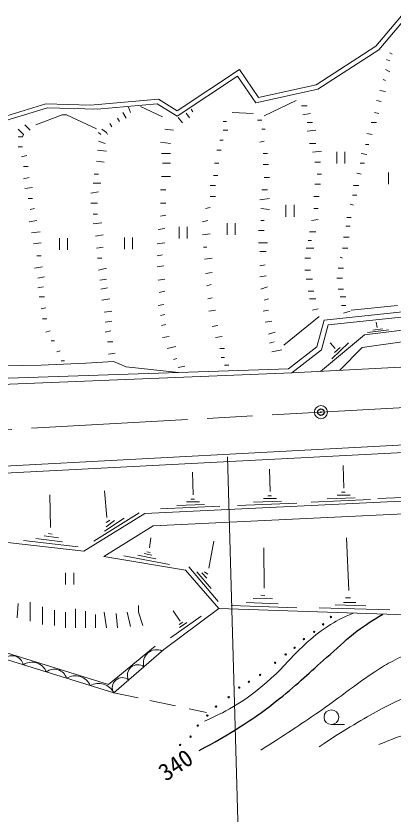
# Model space of a CAD drawing. Units: millimetres, scale not verified. Extents: x 40000 to 680000, y 20000 to 380000.
# Drawn here: x 137106 to 166046, y 247710 to 308969 of the extents above; entities that cross this region are included whole.
import ezdxf
from ezdxf.enums import TextEntityAlignment as Align

# ---------------------------------------------------------------- set-up
doc = ezdxf.new("R2010")
doc.units = ezdxf.units.MM
doc.header["$LTSCALE"] = 1000
doc.header["$PDMODE"] = 32
doc.header["$PDSIZE"] = 500
doc.linetypes.add('CHAIN', pattern=[18.5, 12, -1.5, 3.5, -1.5])
for name, color, linetype, lineweight in [('M-BGD', 7, 'Continuous', 13), ('M-BMK', 2, 'CHAIN', 13), ('M-BMK-SRVR', 3, 'Continuous', 25), ('M-STR-STRC', 7, 'Continuous', 13)]:
    doc.layers.add(name, color=color, linetype=linetype, lineweight=lineweight)
doc.styles.add('ＭＳ ゴシック', font='')
doc.styles.get('ＭＳ ゴシック').set_extended_font_data('MS Gothic')

msp = doc.modelspace()

# ---------------------------------------------------------------- linework, layer by layer
at = {"layer": 'M-BGD'}
for p, q in [((164725, 306642), (166700, 308969)), ((164958, 306376), (166934, 308704)), ((160147, 303682), (164725, 306642)), ((160285, 303354), (164958, 306376)), ((165804, 306127), (165973, 306042)), ((165550, 305619), (165804, 305534)), ((149474, 301691), (154259, 304850)), ((154259, 304850), (155726, 302700)), ((165465, 304857), (165804, 304687)), ((149479, 301275), (154115, 304335)), ((154115, 304335), (155509, 302293)), ((165296, 304095), (165465, 304010)), ((155509, 302293), (160285, 303354)), ((155726, 302700), (160147, 303682)), ((165042, 303248), (165465, 303163)), ((131173, 299728), (139389, 302214)), ((139389, 302214), (142837, 302121)), ((142837, 302121), (148034, 302588)), ((143330, 301814), (147949, 302229)), ((146671, 302009), (148344, 301224)), ((147949, 302229), (149479, 301275)), ((148034, 302588), (149474, 301691)), ((158607, 302486), (156152, 301301)), ((159030, 302063), (159454, 302063)), ((164788, 302486), (165126, 302401)), ((131167, 299386), (139530, 301917)), ((139530, 301917), (143330, 301814)), ((145314, 301555), (145568, 301131)), ((145738, 301978), (145907, 301555)), ((150181, 301504), (150436, 301155)), ((150549, 301803), (150692, 301616)), ((153696, 301555), (155305, 301470)), ((159708, 301470), (159115, 301385)), ((164618, 301555), (164957, 301470)), ((144891, 301131), (145060, 300877)), ((149564, 301180), (149876, 300756)), ((153019, 300877), (153273, 300877)), ((155644, 300962), (155982, 300962)), ((159454, 300793), (159877, 300793)), ((164364, 300793), (164788, 300793)), ((137779, 300623), (138202, 300200)), ((144298, 300708), (144468, 300454)), ((148532, 300285), (149209, 300200)), ((153019, 300200), (153358, 300200)), ((155982, 300285), (156236, 300285)), ((160131, 300200), (159454, 300115)), ((143621, 299861), (143452, 300031)), ((164026, 299946), (164449, 299861)), ((143452, 299353), (143960, 299184)), ((148193, 299269), (148955, 299184)), ((152765, 299438), (153019, 299438)), ((156152, 299353), (155813, 299269)), ((159623, 299184), (160131, 299184)), ((163941, 299099), (164195, 299099)), ((137271, 298930), (137610, 298930)), ((143367, 298676), (144044, 298591)), ((148278, 298422), (148955, 298422)), ((152511, 298676), (152850, 298676)), ((156067, 298422), (156406, 298422)), ((160554, 298591), (159877, 298507)), ((161733, 298529), (161733, 297632)), ((162356, 298529), (162356, 297632)), ((163602, 298422), (164026, 298337)), ((137948, 298253), (137525, 298168)), ((143282, 297829), (143875, 297745)), ((160046, 297745), (160470, 297745)), ((137694, 297406), (138033, 297406)), ((148362, 297660), (148955, 297660)), ((152342, 297660), (152680, 297660)), ((156067, 297575), (156490, 297575)), ((163518, 297660), (163856, 297660)), ((138118, 296559), (137694, 296475)), ((143113, 296813), (143452, 296813)), ((148278, 296644), (148955, 296644)), ((152257, 296729), (152596, 296729)), ((156152, 296559), (156575, 296559)), ((160216, 296813), (160554, 296813)), ((163264, 296898), (163602, 296813)), ((165708, 296952), (165708, 296055)), ((143028, 296136), (143621, 296136)), ((152003, 295967), (152426, 295967)), ((160046, 296051), (160470, 296051)), ((163010, 295967), (163433, 295967)), ((138372, 295797), (137779, 295713)), ((143452, 295459), (142859, 295374)), ((148193, 295628), (148616, 295628)), ((155982, 295628), (156406, 295628)), ((138033, 294951), (138372, 294951)), ((152003, 295120), (152426, 295120)), ((156575, 294951), (155813, 294866)), ((159962, 295120), (160385, 295120)), ((162925, 295205), (163264, 295205)), ((138541, 294189), (138202, 294104)), ((142859, 294612), (143367, 294612)), ((148193, 294612), (148616, 294612)), ((152003, 294273), (151664, 294189)), ((155898, 294189), (156575, 294104)), ((157821, 294460), (157821, 293563)), ((158445, 294460), (158445, 293563)), ((159962, 294189), (160300, 294189)), ((162756, 294527), (163010, 294443)), ((143028, 293765), (143367, 293765)), ((148616, 293681), (148193, 293596)), ((162502, 293511), (162840, 293511)), ((138710, 293257), (138118, 293173)), ((143706, 293088), (143028, 293003)), ((151834, 293257), (151410, 293173)), ((153311, 293072), (153311, 292175)), ((153934, 293072), (153934, 292175)), ((155898, 293257), (156152, 293257)), ((160300, 293342), (159792, 293257)), ((162417, 292834), (162756, 292834)), ((138964, 292411), (138287, 292326)), ((148532, 292665), (148024, 292580)), ((149620, 292788), (149620, 291891)), ((150243, 292788), (150243, 291891)), ((152003, 292241), (151410, 292157)), ((155728, 292495), (156152, 292495)), ((159623, 292411), (160131, 292411)), ((140440, 291905), (140440, 291008)), ((141063, 291905), (141063, 291008)), ((143790, 292157), (143198, 292072)), ((145424, 291968), (145424, 291071)), ((146047, 291968), (146047, 291071)), ((159538, 291733), (159792, 291733)), ((162248, 291987), (162671, 291987)), ((139049, 291564), (138456, 291479)), ((143790, 291225), (143282, 291141)), ((148532, 291564), (147939, 291479)), ((151495, 291225), (151749, 291225)), ((155728, 291564), (156406, 291564)), ((159369, 291141), (159962, 291141)), ((162163, 291141), (162586, 291141)), ((138710, 290548), (139049, 290548)), ((143367, 290379), (143706, 290379)), ((148362, 290633), (147939, 290548)), ((152172, 290379), (151580, 290294)), ((155813, 290887), (156321, 290887)), ((159284, 290379), (159708, 290379)), ((161994, 290463), (162163, 290379)), ((148447, 289786), (147939, 289701)), ((156236, 289871), (155813, 289786)), ((139134, 289701), (138541, 289617)), ((144044, 289617), (143452, 289447)), ((152172, 289278), (151664, 289193)), ((159284, 289447), (159708, 289447)), ((161824, 289617), (162248, 289617)), ((139303, 288939), (138795, 288855)), ((144044, 288770), (143536, 288685)), ((148532, 288770), (148024, 288685)), ((156321, 289024), (155813, 288939)), ((159369, 288770), (159877, 288770)), ((161740, 288855), (162163, 288855)), ((139218, 288177), (138795, 288093)), ((144129, 288093), (143621, 288008)), ((152088, 288347), (151749, 288262)), ((156406, 288177), (155898, 288008)), ((161824, 288008), (162248, 288008)), ((138880, 287415), (139303, 287415)), ((148532, 287839), (148108, 287754)), ((152172, 287331), (151834, 287246)), ((159538, 287839), (159962, 287839)), ((161994, 287415), (162417, 287415)), ((144298, 287246), (143706, 287161)), ((148447, 286823), (148024, 286738)), ((156490, 287246), (156152, 287161)), ((159623, 287246), (160131, 287246)), ((162078, 286738), (162417, 286738)), ((162840, 286399), (166400, 286754)), ((139388, 286569), (139049, 286484)), ((144468, 286315), (143875, 286230)), ((152426, 286399), (151918, 286315)), ((156490, 286399), (156067, 286315)), ((160300, 286484), (159877, 286399)), ((162756, 286315), (162248, 286145)), ((139134, 285722), (139472, 285722)), ((144468, 285553), (143960, 285468)), ((148532, 286061), (148193, 285976)), ((156744, 285553), (156236, 285468)), ((160385, 285891), (157676, 283690)), ((148616, 285299), (148278, 285214)), ((152596, 285214), (152172, 285129)), ((164097, 284668), (165723, 284873)), ((164490, 284861), (165231, 284960)), ((164820, 285054), (164751, 285453)), ((139726, 284791), (139388, 284706)), ((144383, 284791), (143960, 284706)), ((148870, 284367), (148362, 284283)), ((152934, 284367), (152426, 284283)), ((156998, 284706), (156490, 284537)), ((139811, 284029), (140065, 284029)), ((144129, 283944), (144552, 283944)), ((156914, 283944), (156575, 283859)), ((161614, 283444), (161211, 283868)), ((161346, 282657), (162623, 283878)), ((140488, 283267), (140234, 283182)), ((144722, 283097), (144214, 283013)), ((149378, 283605), (148701, 283436)), ((152765, 283436), (153104, 283436)), ((157506, 283351), (156744, 283182)), ((161996, 283527), (161560, 283128)), ((140573, 282505), (140827, 282505)), ((149463, 282674), (149209, 282589)), ((152850, 282759), (153104, 282759)), ((127668, 280884), (158018, 281871)), ((150056, 282081), (149548, 281997)), ((153104, 282166), (153442, 282166)), ((127802, 273978), (205860, 278091)), ((162260, 272721), (162217, 274453)), ((150699, 272207), (150655, 273939)), ((156606, 272459), (156562, 274191)), ((139759, 269701), (139717, 272224)), ((144077, 270484), (143909, 272531)), ((156718, 272143), (156437, 272143)), ((161762, 272193), (162765, 272199)), ((162372, 272404), (162092, 272404)), ((164870, 271927), (169440, 272109)), ((147639, 269834), (186822, 271716)), ((149440, 271395), (151577, 271460)), ((150200, 271678), (151203, 271685)), ((150811, 271890), (150530, 271890)), ((154099, 271400), (158670, 271582)), ((155347, 271647), (157484, 271713)), ((156107, 271931), (157110, 271937)), ((159754, 271661), (164324, 271844)), ((161002, 271909), (163139, 271974)), ((143086, 268661), (146573, 270820)), ((148192, 271147), (152763, 271330)), ((143890, 269418), (145414, 270418)), ((144021, 270100), (144311, 270269)), ((144040, 269755), (144666, 270231)), ((143838, 267477), (147639, 269834)), ((139259, 269056), (140362, 268906)), ((139596, 269243), (139876, 269205)), ((137679, 268710), (141885, 268233)), ((138633, 268850), (140670, 268598)), ((147349, 268135), (147454, 268920)), ((151921, 266572), (152299, 268661)), ((162649, 264864), (162481, 268902)), ((146937, 267717), (147535, 267568)), ((147155, 267848), (147417, 267773)), ((156153, 265054), (156132, 268145)), ((145395, 267534), (148881, 266870)), ((146470, 267590), (147844, 267309)), ((150371, 266685), (152628, 264035)), ((140918, 266215), (140918, 265318)), ((141541, 266215), (141541, 265318)), ((150980, 266301), (152076, 265030)), ((151378, 266220), (151752, 265815)), ((151584, 266295), (151840, 266127)), ((155322, 264261), (156789, 264224)), ((155901, 264523), (156200, 264495)), ((162404, 264294), (162787, 264294)), ((137271, 263878), (137186, 262777)), ((138202, 263963), (138202, 262523)), ((139134, 263624), (139134, 262269)), ((141674, 263455), (141674, 262015)), ((153620, 263719), (158668, 263542)), ((154779, 263953), (157228, 263841)), ((160385, 263546), (165806, 263378)), ((161609, 263761), (163965, 263696)), ((162245, 263958), (163189, 263958)), ((140065, 263370), (140065, 262185)), ((140912, 263201), (140912, 262015)), ((142436, 263285), (142436, 262015)), ((143198, 263031), (143198, 262015)), ((143875, 263201), (144044, 262015)), ((144806, 263116), (144891, 262015)), ((145653, 263201), (145907, 262100)), ((148967, 261225), (151322, 262898)), ((149721, 262518), (149172, 263297)), ((149914, 262437), (149627, 262256)), ((149652, 262026), (150219, 262400)), ((144610, 257015), (146479, 256621)), ((147371, 256433), (149358, 256014)), ((150395, 255795), (151726, 255514)), ((161314, 254580), (162309, 254580))]:
    msp.add_line(p, q, dxfattribs=at)
for points in [[(158278, 281567), (160543, 283348), (161073, 285260), (170089, 286216), (171324, 285761), (174234, 286008), (176518, 289086), (178922, 292595), (181526, 295542), (196182, 307568), (206192, 305998), (209357, 304854), (215524, 304665), (218815, 306941)], [(84836, 305669), (83925, 302086), (87108, 295154), (91735, 288950), (94174, 285658), (105057, 276031), (106066, 276063), (106945, 276461), (111371, 274570), (116306, 273298), (121410, 272288), (126071, 270182), (131686, 269102), (142327, 267882), (147003, 270782), (188473, 272774)], [(138626, 300623), (140658, 301385), (140996, 301385), (143290, 300315)], [(137271, 300285), (137694, 299861), (137610, 299692), (137271, 299692)], [(143706, 300285), (144044, 300031), (144129, 299861)], [(158018, 281871), (160192, 283581), (160761, 285630), (170140, 286623), (171379, 286167), (174020, 286391), (176192, 289318), (178603, 292837), (180873, 295399)], [(160490, 281683), (163864, 284497), (174208, 285783), (174234, 286008)], [(161924, 281758), (163687, 283521), (173254, 284875)], [(127679, 280339), (158278, 281567), (200547, 283779)], [(134828, 282077), (139048, 282161), (142469, 282315), (144586, 282441), (145567, 282049), (149587, 281597)], [(127812, 273433), (207366, 277568), (212693, 277624), (213142, 278228)], [(143838, 267477), (150116, 266439), (152686, 263492), (173131, 262789), (179912, 267288), (189392, 273363), (197985, 273509), (207576, 272190), (208185, 276453), (212708, 277194)], [(132541, 251546), (123519, 255752), (125713, 259824), (128012, 262166), (144610, 257015), (148459, 260338), (152686, 263492)], [(146500, 263709), (146500, 263201), (146838, 262185)], [(147788, 260590), (144218, 257665), (126779, 263058)]]:
    msp.add_lwpolyline(points, dxfattribs=at)
for centre, radius in [((161280, 262836), 53.3), ((160680, 262270), 53.3), ((159993, 261695), 53.3), ((159208, 261134), 53.3), ((158493, 260476), 53.3), ((157806, 259957), 53.3), ((156993, 259326), 53.3), ((154988, 257868), 53.3), ((155843, 258387), 53.3), ((154245, 257419), 53.3), ((153432, 256676), 53.3), ((152460, 255961), 53.3), ((161314, 255145), 566), ((151793, 255269), 53.3), ((151059, 254497), 53.3), ((150505, 253649), 53.3), ((149704, 253019), 53.3)]:
    msp.add_circle(centre, radius, dxfattribs=at)
for centre, radius, start, end in [((136798, 258979), 886, 12.52198, 132.99815), ((147895, 259306), 1013, 64.8633, 196.75056), ((138321, 258155), 1210, 22.56228, 122.95785), ((146452, 258377), 792, 53.40832, 208.20554), ((140049, 257843), 988, 17.3732, 128.14692), ((141651, 257056), 1266, 24.17574, 121.34439), ((145264, 257414), 766, 50.19631, 211.41755), ((143435, 256416), 1319, 27.03326, 118.48687)]:
    msp.add_arc(centre, radius, start, end, dxfattribs=at)
at = {"layer": 'M-BGD', "lineweight": 25}
msp.add_open_spline([(151162, 252586), (152538, 253317), (152931, 253542), (154022, 254226), (155469, 255133), (156242, 255704), (157576, 256770), (159054, 257952), (159786, 258726), (161214, 259967), (162026, 260672), (162439, 261121), (163303, 261762), (164042, 262310), (164323, 262489), (165269, 263059)], degree=3, knots=[0, 0, 0, 0, 1, 1, 1, 2, 2, 2, 3, 3, 3, 4, 4, 4, 5, 5, 5, 5], dxfattribs=at)
at = {"layer": 'M-BGD'}
for points, knots in [([(151567, 254834), (152785, 255381), (153176, 255567), (154133, 256166), (155205, 256837), (155753, 257302), (156699, 258143), (157837, 259154), (158315, 259891), (159464, 260892), (160125, 261469), (160504, 261792), (161252, 262251), (161900, 262649), (162163, 262774), (162986, 263138)], [0, 0, 0, 0, 1, 1, 1, 2, 2, 2, 3, 3, 3, 4, 4, 4, 5, 5, 5, 5]), ([(155898, 252617), (157785, 253820), (158281, 254146), (159786, 255160), (161872, 256566), (162926, 257521), (165042, 258883), (165552, 259211), (165860, 259361), (166396, 259645), (167011, 259969), (167360, 260147), (168005, 260407), (168684, 260680), (169076, 260810), (169783, 260999), (170372, 261157), (170706, 261236), (171307, 261338), (171602, 261388), (171770, 261407), (172069, 261423), (172531, 261447), (172794, 261473), (173254, 261423), (174395, 261297), (175054, 261222), (176133, 260830), (177084, 260484), (177339, 259807), (178165, 259221), (179744, 258102), (180620, 257449), (182314, 256512), (183454, 255882), (184116, 255540), (185362, 255157), (185715, 255049), (185924, 255011), (186293, 254988), (186854, 254953), (187173, 254934), (187732, 254988), (188198, 255033), (188463, 255049), (188918, 255157), (190261, 255477), (190972, 255811), (192304, 256173), (192993, 256361), (193381, 256463), (194082, 256597), (194542, 256684), (194802, 256722), (195268, 256766), (196157, 256851), (196663, 256824), (197554, 256766), (197890, 256744), (198073, 256678), (198400, 256597), (199050, 256436), (199389, 256257), (200009, 256004), (200283, 255892), (200431, 255814), (200686, 255665), (201353, 255276), (201541, 254973), (202126, 254311)], [0, 0, 0, 0, 1, 1, 1, 2, 2, 2, 3, 3, 3, 4, 4, 4, 5, 5, 5, 6, 6, 6, 7, 7, 7, 8, 8, 8, 9, 9, 9, 10, 10, 10, 11, 11, 11, 12, 12, 12, 13, 13, 13, 14, 14, 14, 15, 15, 15, 16, 16, 16, 17, 17, 17, 18, 18, 18, 19, 19, 19, 20, 20, 20, 21, 21, 21, 22, 22, 22, 23, 23, 23, 23]), ([(160385, 252871), (161496, 253624), (161815, 253823), (162756, 254395), (164298, 255334), (165188, 255825), (166820, 256597), (167492, 256914), (167895, 257031), (168598, 257274), (169379, 257545), (169824, 257682), (170630, 257867), (171350, 258032), (171756, 258133), (172492, 258205), (172887, 258244), (173112, 258229), (173508, 258205), (174143, 258167), (174495, 258085), (175117, 257951), (175628, 257841), (175912, 257746), (176387, 257528), (177480, 257026), (178064, 256659), (179012, 255919), (180007, 255143), (180340, 254746), (181298, 253633)], [0, 0, 0, 0, 1, 1, 1, 2, 2, 2, 3, 3, 3, 4, 4, 4, 5, 5, 5, 6, 6, 6, 7, 7, 7, 8, 8, 8, 9, 9, 9, 10, 10, 10, 10]), ([(164957, 253041), (166146, 253518), (166484, 253672), (167497, 253972), (168120, 254157), (168472, 254254), (169106, 254395), (169827, 254556), (170229, 254703), (170968, 254734), (172030, 254779), (172661, 254789), (173678, 254480), (174598, 254201), (174978, 253970), (175879, 253379)], [0, 0, 0, 0, 1, 1, 1, 2, 2, 2, 3, 3, 3, 4, 4, 4, 5, 5, 5, 5])]:
    msp.add_open_spline(points, degree=3, knots=knots, dxfattribs=at)
at = {"layer": 'M-BMK'}
msp.add_line((205694, 281071), (127748, 276736), dxfattribs=at)
at = {"layer": 'M-BMK-SRVR', "lineweight": 13}
msp.add_circle((160516, 278558), 500, dxfattribs=at)
at = {"layer": 'M-BMK-SRVR'}
msp.add_point((160516, 278558), dxfattribs=at)
at = {"layer": 'M-STR-STRC'}
msp.add_line((154184, 245663), (153338, 275119), dxfattribs=at)

# ---------------------------------------------------------------- texts
at = {"layer": 'M-BGD', "style": 'ＭＳ ゴシック'}
msp.add_text('340', height=1320, rotation=34.029, dxfattribs=at).set_placement((148832, 249852), align=Align.BOTTOM_LEFT)

doc.saveas('drawing.dxf')
